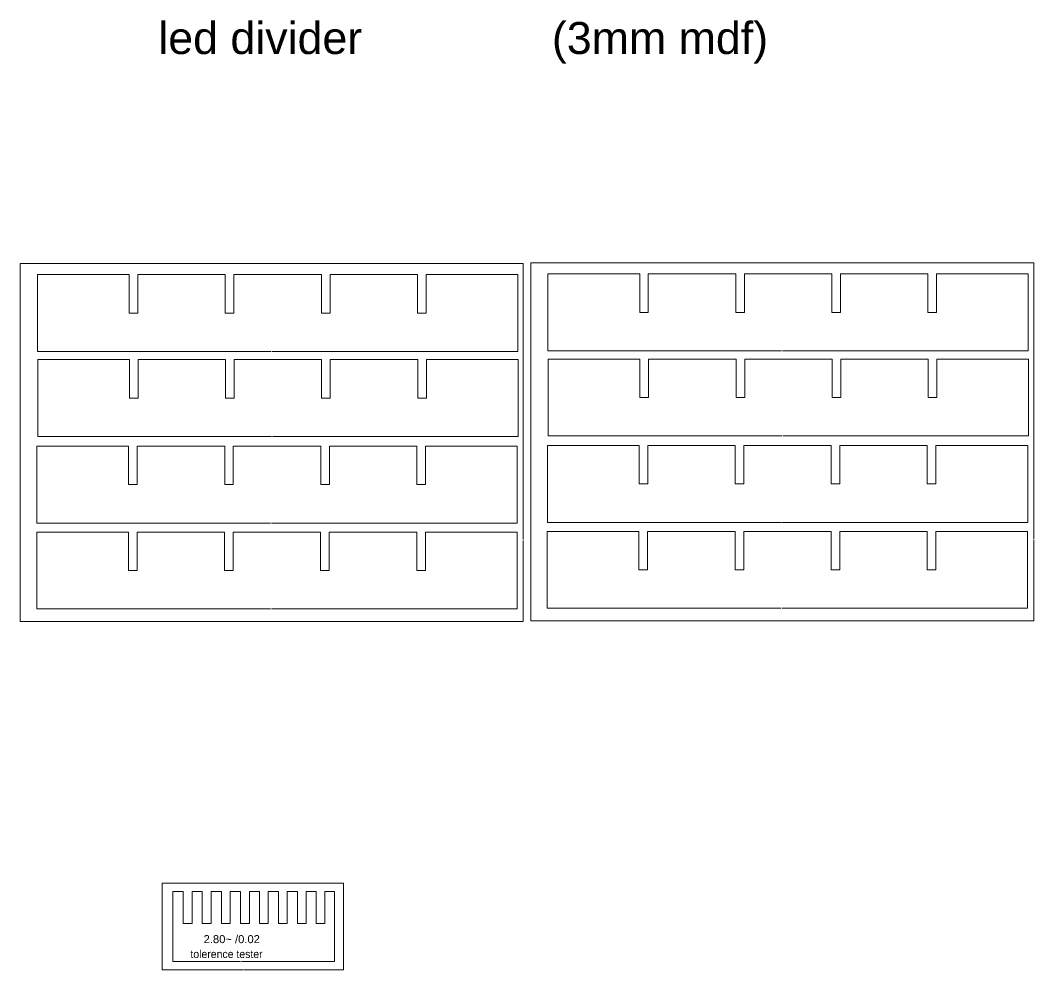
# Model space of a CAD drawing. Header units: millimetres. Extents: x 1794 to 2617, y 1726 to 2163.
# Drawn here: x 2300.7 to 2617.2, y 1857.1 to 2153.5 of the extents above; entities that cross this region are included whole.
import ezdxf

# ---------------------------------------------------------------- set-up
doc = ezdxf.new("R2010")
doc.units = ezdxf.units.MM
doc.styles.get("Standard").update_dxf_attribs({"font": 'arial.ttf'})

msp = doc.modelspace()

# ---------------------------------------------------------------- linework, layer by layer
at = {"color": 1, "lineweight": 0}
for points in [[(2457.75, 1991.34), (2457.75, 2077.57), (2300.68, 2077.57), (2300.68, 1965.79), (2457.75, 1965.79), (2457.75, 1991.04)], [(2617.16, 1991.54), (2617.16, 2077.77), (2460.08, 2077.77), (2460.08, 1965.99), (2617.16, 1965.99), (2617.16, 1991.24)], [(2379.03, 2050.06), (2306.05, 2050.06), (2306.05, 2074.06), (2334.7, 2074.06), (2334.7, 2062.06), (2337.4, 2062.06), (2337.4, 2074.06), (2364.7, 2074.06), (2364.7, 2062.06), (2367.4, 2062.06), (2367.4, 2074.06), (2394.7, 2074.06), (2394.7, 2062.06), (2397.4, 2062.06), (2397.4, 2074.06), (2424.7, 2074.06), (2424.7, 2062.06), (2427.4, 2062.06), (2427.4, 2074.06), (2456.05, 2074.06), (2456.05, 2050.06), (2379.33, 2050.06)], [(2538.43, 2050.25), (2465.45, 2050.25), (2465.45, 2074.25), (2494.1, 2074.25), (2494.1, 2062.25), (2496.8, 2062.25), (2496.8, 2074.25), (2524.1, 2074.25), (2524.1, 2062.25), (2526.8, 2062.25), (2526.8, 2074.25), (2554.1, 2074.25), (2554.1, 2062.25), (2556.8, 2062.25), (2556.8, 2074.25), (2584.1, 2074.25), (2584.1, 2062.25), (2586.8, 2062.25), (2586.8, 2074.25), (2615.45, 2074.25), (2615.45, 2050.25), (2538.73, 2050.25)], [(2538.53, 2023.71), (2465.55, 2023.71), (2465.55, 2047.71), (2494.2, 2047.71), (2494.2, 2035.71), (2496.9, 2035.71), (2496.9, 2047.71), (2524.2, 2047.71), (2524.2, 2035.71), (2526.9, 2035.71), (2526.9, 2047.71), (2554.2, 2047.71), (2554.2, 2035.71), (2556.9, 2035.71), (2556.9, 2047.71), (2584.2, 2047.71), (2584.2, 2035.71), (2586.9, 2035.71), (2586.9, 2047.71), (2615.55, 2047.71), (2615.55, 2023.71), (2538.83, 2023.71)], [(2379.12, 2023.52), (2306.14, 2023.52), (2306.14, 2047.52), (2334.79, 2047.52), (2334.79, 2035.52), (2337.49, 2035.52), (2337.49, 2047.52), (2364.79, 2047.52), (2364.79, 2035.52), (2367.49, 2035.52), (2367.49, 2047.52), (2394.79, 2047.52), (2394.79, 2035.52), (2397.49, 2035.52), (2397.49, 2047.52), (2424.79, 2047.52), (2424.79, 2035.52), (2427.49, 2035.52), (2427.49, 2047.52), (2456.14, 2047.52), (2456.14, 2023.52), (2379.42, 2023.52)], [(2378.84, 1996.51), (2305.86, 1996.51), (2305.86, 2020.51), (2334.51, 2020.51), (2334.51, 2008.51), (2337.21, 2008.51), (2337.21, 2020.51), (2364.51, 2020.51), (2364.51, 2008.51), (2367.21, 2008.51), (2367.21, 2020.51), (2394.51, 2020.51), (2394.51, 2008.51), (2397.21, 2008.51), (2397.21, 2020.51), (2424.51, 2020.51), (2424.51, 2008.51), (2427.21, 2008.51), (2427.21, 2020.51), (2455.86, 2020.51), (2455.86, 1996.51), (2379.14, 1996.51)], [(2538.24, 1996.7), (2465.27, 1996.7), (2465.27, 2020.7), (2493.92, 2020.7), (2493.92, 2008.7), (2496.62, 2008.7), (2496.62, 2020.7), (2523.92, 2020.7), (2523.92, 2008.7), (2526.62, 2008.7), (2526.62, 2020.7), (2553.92, 2020.7), (2553.92, 2008.7), (2556.62, 2008.7), (2556.62, 2020.7), (2583.92, 2020.7), (2583.92, 2008.7), (2586.62, 2008.7), (2586.62, 2020.7), (2615.27, 2020.7), (2615.27, 1996.7), (2538.54, 1996.7)], [(2538.21, 1969.9), (2465.23, 1969.9), (2465.23, 1993.9), (2493.88, 1993.9), (2493.88, 1981.9), (2496.58, 1981.9), (2496.58, 1993.9), (2523.88, 1993.9), (2523.88, 1981.9), (2526.58, 1981.9), (2526.58, 1993.9), (2553.88, 1993.9), (2553.88, 1981.9), (2556.58, 1981.9), (2556.58, 1993.9), (2583.88, 1993.9), (2583.88, 1981.9), (2586.58, 1981.9), (2586.58, 1993.9), (2615.23, 1993.9), (2615.23, 1969.9), (2538.51, 1969.9)], [(2378.8, 1969.7), (2305.83, 1969.7), (2305.83, 1993.7), (2334.48, 1993.7), (2334.48, 1981.7), (2337.18, 1981.7), (2337.18, 1993.7), (2364.48, 1993.7), (2364.48, 1981.7), (2367.18, 1981.7), (2367.18, 1993.7), (2394.48, 1993.7), (2394.48, 1981.7), (2397.18, 1981.7), (2397.18, 1993.7), (2424.48, 1993.7), (2424.48, 1981.7), (2427.18, 1981.7), (2427.18, 1993.7), (2455.83, 1993.7), (2455.83, 1969.7), (2379.1, 1969.7)], [(2370.54, 1857.06), (2401.64, 1857.06), (2401.64, 1884.08), (2344.99, 1884.08), (2344.99, 1857.06), (2370.24, 1857.06)], [(2369.8, 1859.67), (2398.77, 1859.67), (2398.77, 1881.47), (2395.77, 1881.47), (2395.77, 1871.47), (2393.11, 1871.47), (2393.11, 1881.47), (2389.91, 1881.47), (2389.91, 1871.47), (2387.23, 1871.47), (2387.23, 1881.47), (2384.04, 1881.47), (2384.04, 1871.47), (2381.34, 1871.47), (2381.34, 1881.47), (2378.13, 1881.47), (2378.13, 1871.47), (2375.41, 1871.47), (2375.41, 1881.47), (2372.21, 1881.47), (2372.21, 1871.47), (2369.47, 1871.47), (2369.47, 1881.47), (2366.27, 1881.47), (2366.27, 1871.47), (2363.51, 1871.47), (2363.51, 1881.47), (2360.31, 1881.47), (2360.31, 1871.47), (2357.53, 1871.47), (2357.53, 1881.47), (2354.33, 1881.47), (2354.33, 1871.47), (2351.53, 1871.47), (2351.53, 1881.47), (2348.33, 1881.47), (2348.33, 1859.67), (2369.5, 1859.67)]]:
    msp.add_lwpolyline(points, dxfattribs=at)

# ---------------------------------------------------------------- texts
note = msp.add_mtext_dynamic_manual_height_columns('led divider ', width=99.5503, gutter_width=23.36, heights=[12.78, 0], dxfattribs=dict(insert=(2343.79, 2152.92), char_height=10, attachment_point=1))
for column, words in zip(note.columns.linked_columns, ['(3mm mdf)']):
    column.text = words
at = {"color": 5, "lineweight": 0, "char_height": 2.5, "attachment_point": 1}
for s, width, heights, insert in [('2.80~ /0.02', 21.5077, [7.11], (2357.93, 1867.86)), ('{\\fGulim|b0|i0|c129|p50;tolerence tester}', 29.4961, [4.14], (2353.81, 1863.21))]:
    msp.add_mtext_dynamic_manual_height_columns(s, width=width, gutter_width=12.5, heights=heights, dxfattribs=dict(at, insert=insert))

doc.saveas('drawing.dxf')
